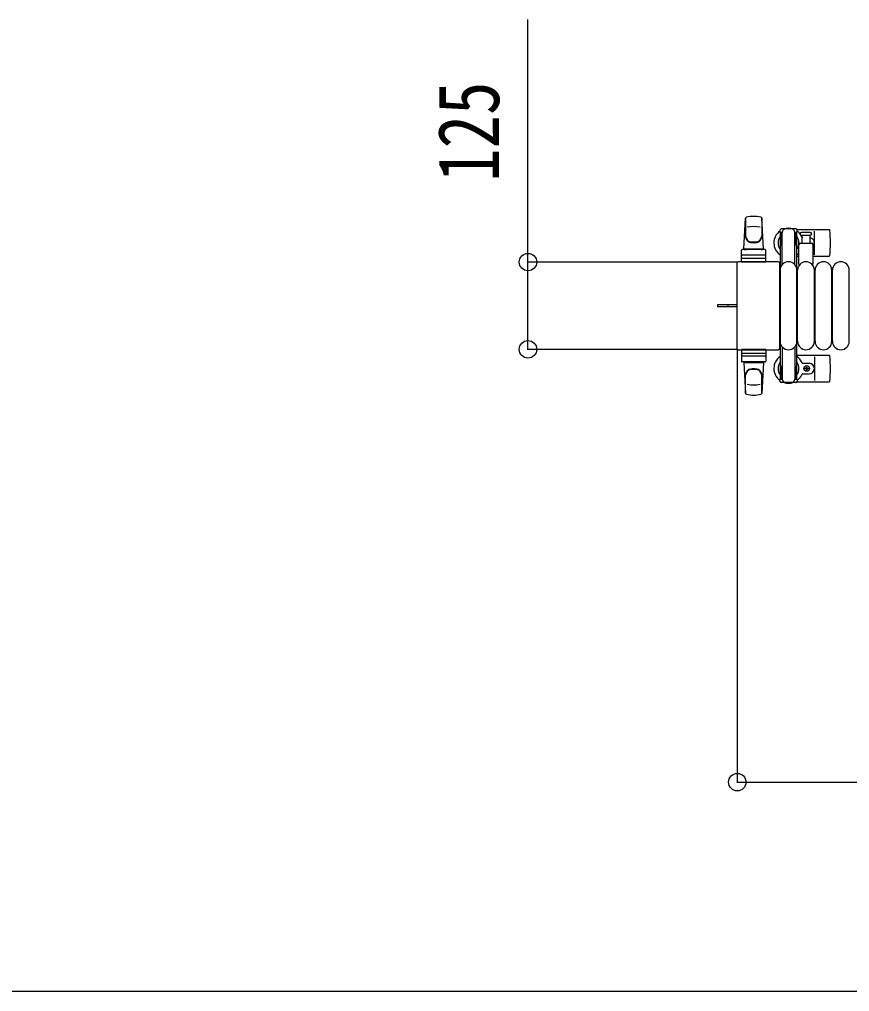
# Model space of a CAD drawing. Units: millimetres, scale not verified. Extents: x -16832 to 16820, y -11880 to 11880.
# Drawn here: x -490 to 700, y 840 to 2233 of the extents above; entities that cross this region are included whole.
import ezdxf
from ezdxf.enums import TextEntityAlignment as Align

# ---------------------------------------------------------------- set-up
doc = ezdxf.new("R2010")
doc.units = ezdxf.units.MM
doc.header["$LTSCALE"] = 50
for name, color, linetype in [('0-3_YKK_13', 4, 'Continuous'), ('0-4_YKK_A1', 4, 'Continuous'), ('0-5_YKK_D', 6, 'Continuous')]:
    doc.layers.add(name, color=color, linetype=linetype)
doc.styles.add('ＭＳ ゴシック', font='')
doc.styles.get('ＭＳ ゴシック').set_extended_font_data('MS Gothic')

msp = doc.modelspace()

# ---------------------------------------------------------------- linework, layer by layer
at = {"layer": '0-3_YKK_13'}
for p, q in [((548.58, 1904.36), (551.02, 1948.39)), ((551.08, 1947.97), (551.08, 1922.24)), ((574.08, 1948.74), (574.08, 1921.56)), ((576.58, 1904.36), (574.14, 1948.39)), ((601.78, 1924.56), (602.58, 1924.56)), ((601.78, 1914.05), (601.78, 1924.56)), ((622.88, 1932.86), (602.28, 1932.86)), ((602.58, 1911.06), (602.58, 1928.06)), ((603.58, 1881.8), (603.58, 1927.86)), ((621.58, 1928.06), (624.88, 1928.06)), ((621.58, 1881.8), (621.58, 1927.86)), ((622.58, 1911.06), (622.58, 1928.06)), ((623.38, 1924.56), (622.58, 1924.56)), ((623.38, 1914.05), (623.38, 1924.56)), ((624.61, 1931.86), (670.68, 1931.86)), ((624.88, 1928.06), (624.88, 1930.86)), ((631.33, 1923.86), (643.83, 1923.86)), ((632.08, 1912.36), (632.08, 1923.86)), ((643.08, 1923.86), (643.08, 1912.36)), ((649.58, 1895.86), (649.58, 1929.86)), ((603.38, 1908.06), (601.78, 1914.05)), ((603.38, 1908.06), (603.58, 1908.06)), ((621.78, 1908.06), (621.58, 1908.06)), ((621.78, 1908.06), (623.38, 1914.05)), ((627.58, 1882.54), (627.58, 1910.36)), ((629.58, 1912.36), (645.58, 1912.36)), ((647.58, 1910.36), (647.58, 1882.54)), ((545.08, 1885.36), (545.08, 1902.36)), ((579.08, 1903.36), (546.08, 1903.36)), ((579.08, 1895.36), (546.08, 1895.36)), ((548.58, 1904.36), (576.58, 1904.36)), ((549.58, 1903.36), (549.58, 1904.36)), ((549.58, 1904.36), (575.58, 1904.36)), ((549.58, 1903.36), (551.98, 1903.36)), ((573.18, 1903.36), (575.58, 1903.36)), ((575.58, 1903.36), (575.58, 1904.36)), ((580.08, 1885.36), (580.08, 1902.36)), ((538.58, 1883.37), (538.58, 1762.36)), ((538.58, 1883.37), (538.58, 1883.37)), ((597.58, 1885.86), (541.08, 1885.86)), ((541.08, 1885.86), (541.08, 1885.86)), ((580.08, 1885.36), (545.08, 1885.36)), ((546.02, 1890.86), (579.19, 1890.86)), ((597.58, 1885.86), (597.58, 1885.86)), ((600.08, 1762.36), (600.08, 1883.37)), ((600.08, 1883.37), (600.08, 1883.37)), ((624.58, 1893.86), (627.58, 1893.86)), ((647.58, 1893.86), (670.68, 1893.86)), ((600.58, 1771.86), (600.58, 1873.86)), ((624.58, 1771.86), (624.58, 1873.86)), ((625.58, 1771.86), (625.58, 1873.86)), ((649.58, 1771.86), (649.58, 1873.86)), ((650.58, 1771.86), (650.58, 1873.86)), ((674.58, 1771.86), (674.58, 1873.86)), ((675.58, 1771.86), (675.58, 1873.86)), ((699.58, 1771.86), (699.58, 1873.86)), ((510.58, 1824.36), (510.58, 1821.36)), ((525.43, 1824.36), (525.43, 1821.36)), ((526.08, 1821.36), (510.58, 1821.36)), ((538.58, 1821.36), (526.08, 1821.36)), ((538.58, 1762.36), (538.58, 1762.36)), ((541.08, 1759.86), (597.58, 1759.86)), ((541.08, 1759.86), (541.08, 1759.86)), ((580.08, 1760.36), (545.08, 1760.36)), ((545.08, 1760.36), (545.08, 1743.36)), ((546.02, 1754.86), (579.19, 1754.86)), ((580.08, 1760.36), (580.08, 1743.36)), ((597.58, 1759.86), (597.58, 1759.86)), ((600.08, 1762.36), (600.08, 1762.36)), ((603.58, 1763.93), (603.58, 1717.86)), ((621.58, 1763.93), (621.58, 1717.86)), ((579.08, 1750.36), (546.08, 1750.36)), ((579.08, 1742.36), (546.08, 1742.36)), ((548.58, 1741.36), (576.58, 1741.36)), ((548.58, 1741.36), (551.02, 1697.34)), ((549.58, 1742.36), (551.98, 1742.36)), ((549.58, 1742.36), (549.58, 1741.36)), ((549.58, 1741.36), (575.58, 1741.36)), ((573.18, 1742.36), (575.58, 1742.36)), ((576.58, 1741.36), (574.14, 1697.34)), ((575.58, 1742.36), (575.58, 1741.36)), ((624.58, 1751.86), (670.68, 1751.86)), ((649.58, 1749.86), (649.58, 1715.86)), ((603.38, 1737.66), (601.78, 1731.68)), ((601.78, 1731.68), (601.78, 1721.16)), ((602.58, 1734.66), (602.58, 1717.66)), ((603.38, 1737.66), (603.58, 1737.66)), ((621.78, 1737.66), (621.58, 1737.66)), ((621.78, 1737.66), (623.38, 1731.68)), ((622.58, 1734.66), (622.58, 1717.66)), ((623.38, 1731.68), (623.38, 1721.16)), ((632.87, 1740.36), (642.08, 1740.36)), ((637.26, 1732.42), (636.38, 1732.42)), ((639.9, 1733.3), (640.78, 1733.3)), ((551.08, 1697.75), (551.08, 1723.49)), ((574.08, 1696.98), (574.08, 1724.17)), ((601.78, 1721.16), (602.58, 1721.16)), ((621.58, 1717.66), (624.88, 1717.66)), ((623.38, 1721.16), (622.58, 1721.16)), ((624.61, 1713.86), (670.68, 1713.86)), ((624.88, 1717.66), (624.88, 1714.86)), ((632.87, 1725.36), (642.08, 1725.36)), ((622.88, 1712.86), (602.28, 1712.86))]:
    msp.add_line(p, q, dxfattribs=at)
for points in [[(600.28, 1930.86), (600.28, 1928.06), (603.58, 1928.06)], [(643.83, 1927.86), (637.58, 1927.86), (631.33, 1927.86)], [(538.58, 1824.36), (526.08, 1824.36), (510.58, 1824.36)], [(636.38, 1732.42), (636.38, 1733.3), (637.26, 1733.3)], [(638.14, 1734.18), (638.14, 1735.06), (639.02, 1735.06), (639.02, 1734.18)], [(639.02, 1731.54), (639.02, 1730.66), (638.14, 1730.66), (638.14, 1731.54)], [(640.78, 1733.3), (640.78, 1732.42), (639.9, 1732.42)], [(600.28, 1714.86), (600.28, 1717.66), (603.58, 1717.66)]]:
    msp.add_lwpolyline(points, dxfattribs=at)
msp.add_circle((638.58, 1732.86), 4, dxfattribs=at)
for centre, radius, start, end in [((552.52, 1948.31), 1.5, 101.97738, 176.83138), ((562.58, 1900.86), 50, 78.05356, 101.94644), ((562.58, 1900.86), 50, 78.02262, 101.94644), ((572.65, 1948.31), 1.5, 3.16862, 78.02262), ((562.58, 1886.26), 50, 79.12335, 100.54947), ((559.08, 1922.43), 8, 180, 263.72071), ((566.08, 1922.43), 8, 276.27929, 0), ((612.58, 1912.86), 21, 125.85347, 235.1501), ((612.58, 1912.86), 15, 143.1301, 216.8699), ((602.28, 1930.86), 2, 90, 180), ((608.58, 1927.86), 5, 90, 180), ((612.58, 1912.86), 21, 72.24721, 107.75279), ((616.58, 1927.86), 5, 0, 90), ((622.88, 1930.86), 2, 0, 90), ((612.58, 1912.86), 15, 323.1301, 36.8699), ((612.58, 1912.86), 21, 36.9292, 54.14653), ((631.33, 1925.86), 2, 90, 180), ((631.33, 1925.86), 2, 180, 270), ((612.58, 1912.86), 21, 22.72842, 32.5406), ((643.83, 1925.86), 2, 0, 90), ((643.83, 1925.86), 2, 270, 0), ((670.68, 1930.86), 1, 5.73917, 90), ((491.58, 1912.86), 181, 354.26083, 5.73917), ((559.08, 1921.56), 8, 180, 263.72071), ((562.58, 1954.24), 40, 263.72071, 276.27929), ((562.58, 1953.36), 40, 263.72071, 276.27929), ((566.08, 1921.56), 8, 276.27929, 0), ((629.58, 1910.36), 2, 90, 180), ((632.87, 1921.36), 1, 202.72842, 217.66294), ((642.08, 1912.86), 7.5, 317.16663, 82.33771), ((645.58, 1910.36), 2, 0, 90), ((546.08, 1902.36), 1, 90, 180), ((546.08, 1894.36), 1, 90, 180), ((579.08, 1902.36), 1, 0, 90), ((579.08, 1894.36), 1, 0, 90), ((612.58, 1912.86), 21, 304.8499, 315.58471), ((670.68, 1894.86), 1, 270, 354.26083), ((612.58, 1873.86), 12, 0, 180), ((637.58, 1873.86), 12, 0, 180), ((628.58, 1882.54), 1, 180, 258.06047), ((646.58, 1882.54), 1, 281.93946, 0), ((662.58, 1873.86), 12, 0, 180), ((687.58, 1873.86), 12, 0, 180), ((612.58, 1771.86), 12, 180, 0), ((637.58, 1771.86), 12, 180, 0), ((662.58, 1771.86), 12, 180, 0), ((687.58, 1771.86), 12, 180, 0), ((546.08, 1751.36), 1, 180, 270), ((546.08, 1743.36), 1, 180, 270), ((579.08, 1751.36), 1, 270, 0), ((579.08, 1743.36), 1, 270, 0), ((612.58, 1732.86), 21, 124.8499, 234.14653), ((612.58, 1732.86), 15, 143.1301, 216.8699), ((612.58, 1732.86), 21, 22.72842, 55.1501), ((612.58, 1732.86), 15, 323.1301, 36.8699), ((632.87, 1741.36), 1, 202.72842, 270), ((670.68, 1750.86), 1, 5.73917, 90), ((491.58, 1732.86), 181, 354.26083, 5.73917), ((559.08, 1724.17), 8, 96.27929, 180), ((559.08, 1723.3), 8, 96.27929, 180), ((562.58, 1692.36), 40, 83.72071, 96.27929), ((562.58, 1691.49), 40, 83.72071, 96.27929), ((566.08, 1724.17), 8, 0, 83.72071), ((566.08, 1723.3), 8, 0, 83.72071), ((637.26, 1734.18), 0.88, 270, 0), ((637.26, 1731.54), 0.88, 0, 90), ((639.9, 1734.18), 0.88, 180, 270), ((639.9, 1731.54), 0.88, 90, 180), ((642.08, 1732.86), 7.5, 270, 90), ((602.28, 1714.86), 2, 180, 270), ((608.58, 1717.86), 5, 180, 270), ((616.58, 1717.86), 5, 270, 0), ((622.88, 1714.86), 2, 270, 0), ((612.58, 1732.86), 21, 305.85347, 337.27158), ((632.87, 1724.36), 1, 90, 157.27158), ((670.68, 1714.86), 1, 270, 354.26083), ((562.58, 1759.46), 50, 259.45053, 280.87665), ((612.58, 1732.86), 21, 252.24721, 287.75279), ((552.52, 1697.42), 1.5, 183.16862, 258.02262), ((562.58, 1744.86), 50, 258.05356, 281.97738), ((562.58, 1744.86), 50, 258.05356, 281.94644), ((572.65, 1697.42), 1.5, 281.97738, 356.83138)]:
    msp.add_arc(centre, radius, start, end, dxfattribs=at)
for centre, major_axis, start_param, end_param in [((541.08, 1883.36), (1.77, -1.77), 2.358058, 3.9251274), ((597.58, 1883.36), (-1.77, -1.77), 2.358058, 3.9251274), ((541.08, 1762.37), (-1.77, -1.77), 5.4996506, 7.06672), ((597.58, 1762.37), (1.77, -1.77), 5.4996506, 7.06672)]:
    msp.add_ellipse(centre, major_axis=major_axis, ratio=0.997169, start_param=start_param, end_param=end_param, dxfattribs=at)
at = {"layer": '0-4_YKK_A1'}
for p, q in [((600.58, 1927.86), (600.58, 1717.86)), ((602.58, 1927.86), (600.58, 1927.86)), ((624.58, 1927.86), (622.58, 1927.86)), ((624.58, 1717.86), (624.58, 1927.86)), ((600.58, 1717.86), (603.58, 1717.86)), ((621.58, 1717.86), (624.58, 1717.86))]:
    msp.add_line(p, q, dxfattribs=at)
at = {"layer": '0-5_YKK_D'}
for p, q in [((540.08, 1885.36), (238.08, 1885.36)), ((540.08, 1760.36), (238.08, 1760.36)), ((539.08, 1761.36), (539.08, 1139.36)), ((539.08, 1140.36), (1161.08, 1140.36)), ((1161.08, 840.36), (-2974.92, 840.36))]:
    msp.add_line(p, q, dxfattribs=at)
msp.add_lwpolyline([(239.08, 1760.36), (239.08, 1885.36), (239.08, 2232.96)], dxfattribs=at)
for centre in [(239.08, 1885.36), (239.08, 1760.36), (539.08, 1140.36)]:
    msp.add_circle(centre, 12.5, dxfattribs=at)

# ---------------------------------------------------------------- texts
at = {"layer": '0-5_YKK_D', "style": 'ＭＳ ゴシック', "width": 0.8}
msp.add_text('125', height=87.98, rotation=90, dxfattribs=at).set_placement((224.08, 2000.36), align=Align.BOTTOM_LEFT)

doc.saveas('drawing.dxf')
